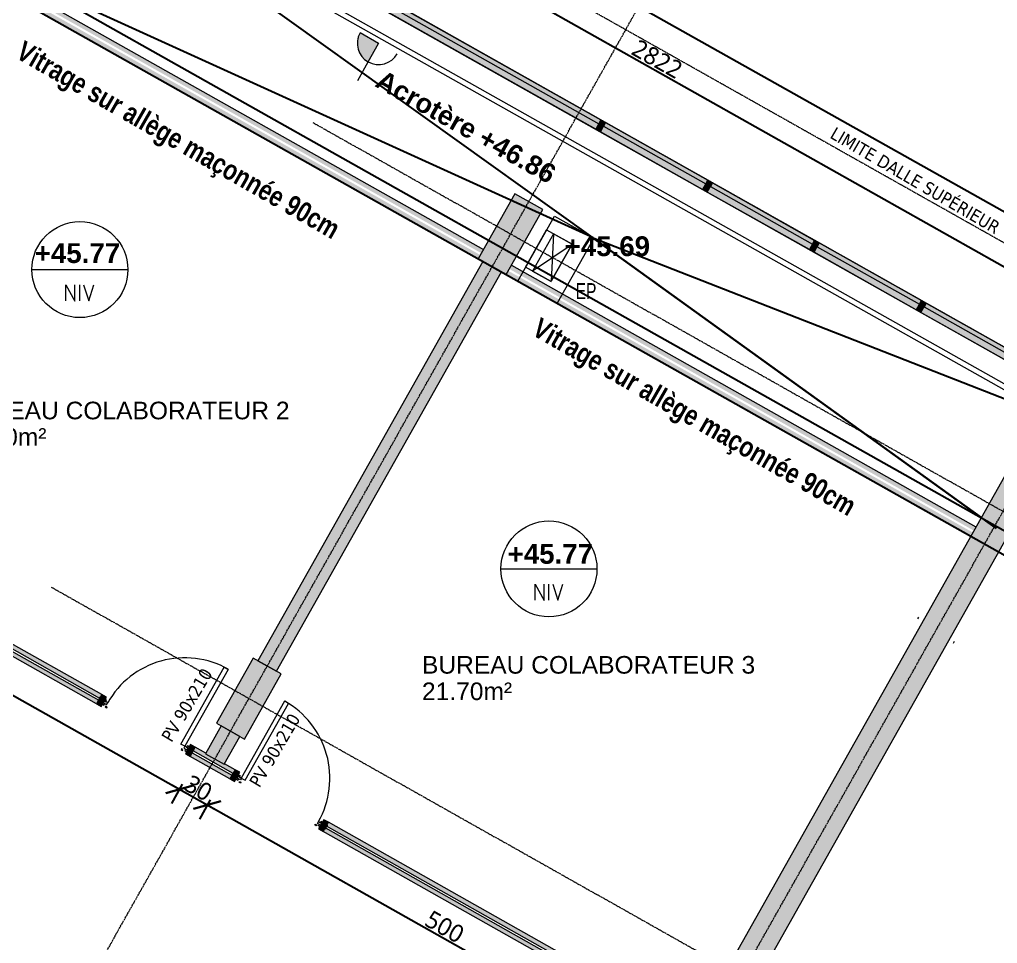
# Model space of a CAD drawing. Header units: millimetres. Extents: x 139864 to 546726, y 40253 to 3921401762.
# Drawn here: x 289900 to 299070, y 75192 to 83856 of the extents above; entities that cross this region are included whole.
import ezdxf

# ---------------------------------------------------------------- set-up
doc = ezdxf.new("R2010")
doc.units = ezdxf.units.MM
for name, pattern in [('Caché', [3, 2, -1]), ('Centre', [12.5, 2.5, -1.875, 6.25, -1.875]), ('Démoli', [2.812, 1.875, -0.937]), ('Ligne de quadrillage', [22.225, 12.7, -3.175, 3.175, -3.175]), ('Tiret', [2.5, 1.25, -1.25]), ('Triple tiret', [21.25, 6.25, -1.875, 2.5, -1.875, 2.5, -1.875, 2.5, -1.875])]:
    doc.linetypes.add(name, pattern=pattern)
for name, color, linetype, lineweight in [('AS-20_AXES-ET-FILES', 12, 'Centre', 9), ('AS-22_MOYEN', 3, 'Continuous', 13), ('AS-23_FIN', 2, 'Continuous', 9), ('AS-24_TRES-FIN', 9, 'Continuous', 9), ('AS-25_PROJECTIONS', 12, 'Triple tiret', 9), ('AS-26_STRUCTURE-BETON', 6, 'Continuous', 13), ('AS-28_PORTES-FENETRES', 9, 'Continuous', 13), ('AS-29_DEMOLITION', 5, 'Démoli', 13), ('AS-30_COTE-1', 1, 'Continuous', 5), ('AS-31_TXT-1', 32, 'Continuous', 5), ('AS-50_HACHURES-01', 9, 'Continuous', 13)]:
    doc.layers.add(name, color=color, linetype=linetype, lineweight=lineweight)
doc.styles.add('Arial', font='arial.ttf', dxfattribs={"height": 165})
doc.styles.add('Arial_1', font='arial.ttf', dxfattribs={"width": 0.7, "height": 150})
doc.styles.add('Arial_B_1', font='arialbd.ttf', dxfattribs={"width": 0.8, "height": 187.5})
doc.styles.add('Arial_B_4', font='arialbd.ttf', dxfattribs={"height": 185.714286})
doc.styles.add('Arial_B_5', font='arialbd.ttf', dxfattribs={"height": 180})
doc.styles.add('Tahoma', font='tahoma.ttf', dxfattribs={"height": 120})
doc.styles.add('Trebuchet MS_2', font='trebuc.ttf', dxfattribs={"height": 165})
doc.dimstyles.new('Cotes_linéaires', dxfattribs={"dimscale": 304.8, "dimtxt": 170.1069, "dimasz": 0.615157, "dimexe": 0.492126, "dimexo": 0.0625, "dimgap": 0.049213, "dimtad": 1, "dimdec": 0, "dimlfac": 0.1, "dimzin": 0, "dimdsep": 46, "dimtxsty": 'Trebuchet MS_2', "dimblk1": 'OBLIQUE', "dimblk2": 'OBLIQUE', "dimsah": 1, "dimcen": 0.09, "dimdle": 0.246063, "dimazin": 0, "dimtfac": 1, "dimtdec": 4, "dimtix": 1, "dimtmove": 0, "dimatfit": 3, "dimfxl": 0, "dimtvp": 1, "dimtolj": 1, "dimtzin": 0, "dimarcsym": 0})

# ---------------------------------------------------------------- blocks, each defined once
blk = doc.blocks.new('Meneau rectangulaire - 100 x 25mm-10190632-12_ Niveau 12 -  BAT BUREAUX')
at = {"layer": 'AS-23_FIN'}
blk.add_hatch(color=256, dxfattribs=at).paths.add_polyline_path([(-25, -50), (-25, 50), (25, 50), (25, -50)], flags=0)
for p, q in [((-25, -50), (-25, 50)), ((-25, 50), (25, 50)), ((25, 50), (25, -50)), ((25, -50), (-25, -50))]:
    blk.add_line(p, q, dxfattribs=at)
blk = doc.blocks.new('Meneau rectangulaire - 100 x 25mm-2888419-12_ Niveau 12 -  BAT BUREAUX')
at = {"layer": 'AS-23_FIN'}
blk.add_hatch(color=256, dxfattribs=at).paths.add_polyline_path([(559337.2, 77747.1), (559386.3, 77834.2), (558427.9, 78374.1), (558378.8, 78287)], flags=0)
for p, q in [((558378.8, 78287), (558427.9, 78374.1)), ((558427.9, 78374.1), (559386.3, 77834.2)), ((559337.2, 77747.1), (558378.8, 78287)), ((559386.3, 77834.2), (559337.2, 77747.1))]:
    blk.add_line(p, q, dxfattribs=at)
blk = doc.blocks.new('Meneau rectangulaire - 100 x 25mm-3334709-12_ Niveau 12 -  BAT BUREAUX')
at = {"layer": 'AS-23_FIN'}
blk.add_hatch(color=256, dxfattribs=at).paths.add_polyline_path([(558335.3, 78311.6), (558384.3, 78398.7), (556424, 79503), (556374.9, 79415.9), (557644.6, 78700.6)], flags=0)
for p, q in [((556374.9, 79415.9), (556424, 79503)), ((558335.3, 78311.6), (556374.9, 79415.9)), ((556424, 79503), (558384.3, 78398.7)), ((558384.3, 78398.7), (558335.3, 78311.6))]:
    blk.add_line(p, q, dxfattribs=at)
blk = doc.blocks.new('Modèles génériques 66 - Modèles génériques 66-3345534-12_ Niveau 12 -  BAT BUREAUX')
at = {"layer": 'AS-24_TRES-FIN'}
for p, q in [((550368.8, 82914.3), (548409.3, 84018.2)), ((548389.6, 83983.3), (550349.1, 82879.4)), ((550349.1, 82879.4), (550368.8, 82914.3)), ((551414.3, 82325.3), (551394.6, 82290.4)), ((551394.6, 82290.4), (552353, 81750.5)), ((552372.7, 81785.4), (551414.3, 82325.3)), ((552353, 81750.5), (552372.7, 81785.4)), ((553418.2, 81196.4), (553398.5, 81161.5)), ((553398.5, 81161.5), (554356.9, 80621.6)), ((554376.6, 80656.5), (553418.2, 81196.4))]:
    blk.add_line(p, q, dxfattribs=at)
blk = doc.blocks.new('Modèles génériques 68 - Modèles génériques 68-3350036-12_ Niveau 12 -  BAT BUREAUX')
at = {"layer": 'AS-24_TRES-FIN'}
for points in [[(551351.1, 82315), (551370.7, 82349.8), (550412.3, 82889.7), (550392.7, 82854.9)], [(553355, 81186.1), (553374.6, 81220.9), (552416.2, 81760.8), (552396.6, 81726), (552603.1, 81609.7)]]:
    blk.add_hatch(color=256, dxfattribs=at).paths.add_polyline_path(points, flags=0)
for p, q in [((550412.3, 82889.7), (550392.7, 82854.9)), ((550392.7, 82854.9), (551351.1, 82315)), ((551370.7, 82349.8), (550412.3, 82889.7)), ((551351.1, 82315), (551370.7, 82349.8)), ((552416.2, 81760.8), (552396.6, 81726)), ((552396.6, 81726), (553355, 81186.1)), ((553374.6, 81220.9), (552416.2, 81760.8)), ((553355, 81186.1), (553374.6, 81220.9))]:
    blk.add_line(p, q, dxfattribs=at)
blk = doc.blocks.new('Meneau rectangulaire - 100 x 25mm-4341741-12_ Niveau 12 -  BAT BUREAUX')
at = {"layer": 'AS-23_FIN'}
blk.add_hatch(color=256, dxfattribs=at).paths.add_polyline_path([(25, 50), (25, -50), (-25, -50), (-25, 50)], flags=0)
at = {"layer": 'AS-22_MOYEN'}
for p, q in [((-25, 50), (25, 50)), ((-25, -50), (-25, 50)), ((25, 50), (25, -50)), ((25, -50), (-25, -50))]:
    blk.add_line(p, q, dxfattribs=at)
blk = doc.blocks.new('Meneau rectangulaire - 100 x 25mm-10183628-12_ Niveau 12 -  BAT BUREAUX')
at = {"layer": 'AS-23_FIN'}
h = blk.add_hatch(color=256, dxfattribs=at)
h.paths.add_polyline_path([(551145.3, 74336.2), (551165, 74371), (547788.5, 76273.1), (547783.6, 76264.4), (547778.9, 76266.3), (547764.5, 76240.7), (551083.5, 74371)], flags=0)
h.paths.add_polyline_path([(551174.8, 74388.4), (551194.4, 74423.3), (547813.6, 76327.9), (547799.2, 76302.3), (547803.2, 76299.3), (547798.3, 76290.6), (551145.3, 74405)], flags=0)
for p, q in [((551194.4, 74423.3), (547813.6, 76327.9)), ((551145.3, 74336.2), (547764.5, 76240.7))]:
    blk.add_line(p, q, dxfattribs=at)
blk = doc.blocks.new('Sau_Porte_Modele_Standard - 90x210-10183274-12_ Niveau 12 -  BAT BUREAUX')
at = {"layer": 'AS-23_FIN', "lineweight": 13}
for p, q in [((-455, 25), (-435, 25)), ((-435, 10), (-450, 10)), ((-435, 25), (-435, 10)), ((435, 25), (450, 25)), ((435, 10), (435, 25)), ((450, 10), (435, 10)), ((500, 20.7), (505, 20)), ((505, 20), (505, 10)), ((-435, -25), (-455, -25)), ((-450, -10), (-435, -10)), ((-435, -10), (-435, -25)), ((-415, -35), (-415, -25)), ((-415, -25), (-400, -25)), ((-400, -35), (-415, -35)), ((-400, -25), (-400, -35)), ((400, -35), (400, -25)), ((400, -25), (415, -25)), ((415, -35), (400, -35)), ((415, -25), (415, -35)), ((435, -10), (450, -10)), ((435, -25), (435, -10)), ((450, -25), (435, -25)), ((505, -20), (500, -20.6)), ((505, -10), (505, -20))]:
    blk.add_line(p, q, dxfattribs=at)
at = {"layer": 'AS-25_PROJECTIONS', "linetype": 'Tiret'}
for p, q in [((-416, 10.4), (-415, 10.4)), ((-415, 10.4), (-415, 10)), ((-415, 10), (-414, 10)), ((-414, 10), (-414, 10.3))]:
    blk.add_line(p, q, dxfattribs=at)
blk.add_arc((-415, 10), 1.04, 0, 90, dxfattribs=at)
at = {"layer": 'AS-28_PORTES-FENETRES'}
for p, q in [((-377.7, 838.2), (-416, 838.2)), ((-416, 838.2), (-416, 10.4)), ((-374, 10.4), (-374, 838.2)), ((-450, 10), (-415, 10)), ((-416, 10.4), (-374, 10.4)), ((-415, 10), (-415, -10)), ((415, 10), (450, 10)), ((415, -10), (415, 10)), ((-415, -10), (-450, -10)), ((450, -10), (415, -10))]:
    blk.add_line(p, q, dxfattribs=at)
blk.add_arc((-414, 10), 829, 360, 90.07185, dxfattribs=at)
blk = doc.blocks.new('Meneau rectangulaire - 100 x 25mm-10183728-12_ Niveau 12 -  BAT BUREAUX')
at = {"layer": 'AS-23_FIN'}
h = blk.add_hatch(color=256, dxfattribs=at)
h.paths.add_polyline_path([(546888.9, 76734), (546908.5, 76768.9), (546534.5, 76979.6), (546514.9, 76944.7), (546827.1, 76768.9)], flags=0)
h.paths.add_polyline_path([(546918.4, 76786.3), (546938, 76821.1), (546838.1, 76877.4), (546835.5, 76872.7), (546661.2, 76970.8), (546663.9, 76975.6), (546563.7, 77031.3), (546544.4, 76997), (546902.9, 76795)], flags=0)
for p, q in [((546663.9, 76975.6), (546564, 77031.8)), ((546888.9, 76734), (546514.9, 76944.7)), ((546938, 76821.1), (546838.1, 76877.4))]:
    blk.add_line(p, q, dxfattribs=at)
blk = doc.blocks.new('Sau_Porte_Modele_Standard - 90x210-10183762-12_ Niveau 12 -  BAT BUREAUX')
at = {"layer": 'AS-23_FIN', "lineweight": 13}
for p, q in [((-435, 25), (-455, 25)), ((-450, 10), (-435, 10)), ((-435, 10), (-435, 25)), ((-400, 35), (-415, 35)), ((-415, 35), (-415, 25)), ((-415, 25), (-400, 25)), ((-400, 25), (-400, 35)), ((415, 35), (400, 35)), ((400, 35), (400, 25)), ((400, 25), (415, 25)), ((415, 25), (415, 35)), ((450, 25), (435, 25)), ((435, 25), (435, 10)), ((435, 10), (450, 10)), ((505, 20), (500, 20.6)), ((505, 10), (505, 20)), ((-455, -25), (-435, -25)), ((-435, -10), (-450, -10)), ((-435, -25), (-435, -10)), ((450, -10), (435, -10)), ((435, -10), (435, -25)), ((435, -25), (450, -25)), ((500, -20.7), (505, -20)), ((505, -20), (505, -10))]:
    blk.add_line(p, q, dxfattribs=at)
at = {"layer": 'AS-25_PROJECTIONS', "linetype": 'Tiret'}
for p, q in [((-416, -10.4), (-415, -10.4)), ((-415, -10.4), (-415, -10)), ((-415, -10), (-414, -10)), ((-414, -10), (-414, -10.3))]:
    blk.add_line(p, q, dxfattribs=at)
blk.add_arc((-415, -10), 1.04, 270, 0, dxfattribs=at)
at = {"layer": 'AS-28_PORTES-FENETRES'}
for p, q in [((-415, 10), (-450, 10)), ((-415, -10), (-415, 10)), ((450, 10), (415, 10)), ((415, 10), (415, -10)), ((-450, -10), (-415, -10)), ((-416, -838.2), (-416, -10.4)), ((-416, -10.4), (-374, -10.4)), ((-374, -10.4), (-374, -838.2)), ((415, -10), (450, -10)), ((-377.7, -838.2), (-416, -838.2))]:
    blk.add_line(p, q, dxfattribs=at)
blk.add_arc((-414, -10), 829, 269.92815, 0, dxfattribs=at)
blk = doc.blocks.new('Meneau rectangulaire - 100 x 25mm-10183970-12_ Niveau 12 -  BAT BUREAUX')
at = {"layer": 'AS-23_FIN'}
h = blk.add_hatch(color=256, dxfattribs=at)
h.paths.add_polyline_path([(545639.3, 77438), (545653.7, 77463.6), (545649.7, 77466.6), (545654.6, 77475.3), (542334.4, 79345.7), (542314.8, 79310.8), (545577.4, 77472.8)], flags=0)
h.paths.add_polyline_path([(545664.4, 77492.7), (545669.3, 77501.4), (545674, 77499.5), (545688.4, 77525.1), (542363.9, 79398), (542344.3, 79363.1), (545648.9, 77501.4)], flags=0)
for p, q in [((545688.4, 77525.1), (542363.9, 79398)), ((545639.3, 77438), (542314.8, 79310.8))]:
    blk.add_line(p, q, dxfattribs=at)
blk = doc.blocks.new('Type de traverse haute - Traverse haute_Interne_-10193817-12_ Niveau 12 -  BAT BUREAUX')
at = {"layer": 'AS-24_TRES-FIN'}
for p, q in [((538592.7, 89204.1), (562500.5, 75735.5)), ((538640.7, 89121.9), (562449.9, 75708.9))]:
    blk.add_line(p, q, dxfattribs=at)
blk = doc.blocks.new('_Oblique')
at = {"color": 0, "linetype": 'ByBlock', "lineweight": -2}
blk.add_line((-0.5, -0.5), (0.5, 0.5), dxfattribs=at)
blk = doc.blocks.new('DIMBLOCK21-12_ Niveau 12 -  BAT BUREAUX')
at = {"layer": 'AS-30_COTE-1', "color": 0, "lineweight": -2, "transparency": 16777216}
for p, q in [((283511.6, 90276.2), (283612.6, 90455.6)), ((283473.7, 90361.7), (308188.4, 76438.6)), ((308095.6, 76426.7), (308196.7, 76606.1))]:
    blk.add_line(p, q, dxfattribs=at)
at = {"layer": 'Defpoints', "color": 0, "transparency": 16777216}
for p in [(283502.2, 90259.6), (308086.3, 76410.1), (308123.1, 76475.4)]:
    blk.add_point(p, dxfattribs=at)
at = {"layer": 'AS-30_COTE-1', "color": 0, "lineweight": -2, "transparency": 16777216, "xscale": 187.5, "yscale": 187.5, "zscale": 187.5}
for p, rotation in [((283539, 90324.9), 150.6051502308963), ((308123.1, 76475.4), 330.6051502308963)]:
    blk.add_blockref('_Oblique', p, dxfattribs=dict(at, rotation=rotation))
at = {"layer": 'AS-30_COTE-1', "color": 0, "transparency": 16777216, "insert": (295879.6, 83486.4), "char_height": 165, "width": 581.247, "attachment_point": 5, "rotation": 330.60515, "style": 'Trebuchet MS_2'}
blk.add_mtext('\\A1;2822', dxfattribs=at)
blk = doc.blocks.new('DIMBLOCK23-12_ Niveau 12 -  BAT BUREAUX')
at = {"layer": 'AS-30_COTE-1', "color": 0, "lineweight": -2, "transparency": 16777216}
for p, q in [((268217, 99362.7), (268317.9, 99542.3)), ((268179.1, 99448.3), (308413.3, 76840.3)), ((308320.5, 76828.2), (308421.4, 77007.8))]:
    blk.add_line(p, q, dxfattribs=at)
at = {"layer": 'Defpoints', "color": 0, "transparency": 16777216}
for p in [(268207.7, 99346.1), (308347.9, 76877), (308311.2, 76811.6)]:
    blk.add_point(p, dxfattribs=at)
at = {"layer": 'AS-30_COTE-1', "color": 0, "lineweight": -2, "transparency": 16777216, "xscale": 187.5, "yscale": 187.5, "zscale": 187.5}
for p, rotation in [((268244.5, 99411.5), 150.6679493154123), ((308347.9, 76877), 330.6679493154123)]:
    blk.add_blockref('_Oblique', p, dxfattribs=dict(at, rotation=rotation))
at = {"layer": 'AS-30_COTE-1', "color": 0, "transparency": 16777216, "insert": (288344.8, 88230.8), "char_height": 165, "width": 581.247, "attachment_point": 5, "rotation": 330.66795, "style": 'Trebuchet MS_2'}
blk.add_mtext('\\A1;4600', dxfattribs=at)
blk = doc.blocks.new('DIMBLOCK84-12_ Niveau 12 -  BAT BUREAUX')
at = {"layer": 'AS-30_COTE-1', "color": 0, "lineweight": -2, "transparency": 16777216}
for p, q in [((291687.3, 76537.7), (291586.2, 76358.3)), ((296081.5, 73998.1), (291594.5, 76525.8)), ((296043.6, 74083.6), (295942.5, 73904.2))]:
    blk.add_line(p, q, dxfattribs=at)
at = {"layer": 'Defpoints', "color": 0, "transparency": 16777216}
for p in [(291659.9, 76489), (291696.7, 76554.3), (296053, 74100.2)]:
    blk.add_point(p, dxfattribs=at)
at = {"layer": 'AS-30_COTE-1', "color": 0, "lineweight": -2, "transparency": 16777216, "xscale": 187.5, "yscale": 187.5, "zscale": 187.5}
for p, rotation in [((291659.9, 76489), 150.6051502308952), ((296016.1, 74034.9), 330.6051502308952)]:
    blk.add_blockref('_Oblique', p, dxfattribs=dict(at, rotation=rotation))
at = {"layer": 'AS-30_COTE-1', "color": 0, "transparency": 16777216, "insert": (293886.6, 75348.1), "char_height": 165, "width": 435.935, "attachment_point": 5, "rotation": 330.60515, "style": 'Trebuchet MS_2'}
blk.add_mtext('\\A1;500', dxfattribs=at)
blk = doc.blocks.new('DIMBLOCK85-12_ Niveau 12 -  BAT BUREAUX')
at = {"layer": 'AS-30_COTE-1', "color": 0, "lineweight": -2, "transparency": 16777216}
for p, q in [((291425.9, 76685), (291324.9, 76505.6)), ((291725.2, 76452.2), (291333.1, 76673.1)), ((291687.3, 76537.7), (291586.2, 76358.3))]:
    blk.add_line(p, q, dxfattribs=at)
at = {"layer": 'Defpoints', "color": 0, "transparency": 16777216}
for p in [(291435.3, 76701.6), (291398.5, 76636.2), (291696.7, 76554.3)]:
    blk.add_point(p, dxfattribs=at)
at = {"layer": 'AS-30_COTE-1', "color": 0, "lineweight": -2, "transparency": 16777216, "xscale": 187.5, "yscale": 187.5, "zscale": 187.5}
for p, rotation in [((291398.5, 76636.2), 150.6051502308947), ((291659.9, 76489), 330.6051502308947)]:
    blk.add_blockref('_Oblique', p, dxfattribs=dict(at, rotation=rotation))
at = {"layer": 'AS-30_COTE-1', "color": 0, "transparency": 16777216, "insert": (291577.7, 76648.8), "char_height": 165, "width": 290.623, "attachment_point": 5, "rotation": 330.60515, "style": 'Trebuchet MS_2'}
blk.add_mtext('\\A1;30', dxfattribs=at)
blk = doc.blocks.new('DIMBLOCK86-12_ Niveau 12 -  BAT BUREAUX')
at = {"layer": 'AS-30_COTE-1', "color": 0, "lineweight": -2, "transparency": 16777216}
for p, q in [((287069.6, 79139.1), (286968.6, 78959.7)), ((291463.8, 76599.4), (286976.8, 79127.2)), ((291425.9, 76685), (291324.9, 76505.6))]:
    blk.add_line(p, q, dxfattribs=at)
at = {"layer": 'Defpoints', "color": 0, "transparency": 16777216}
for p in [(287079, 79155.7), (287042.2, 79090.4), (291435.3, 76701.6)]:
    blk.add_point(p, dxfattribs=at)
at = {"layer": 'AS-30_COTE-1', "color": 0, "lineweight": -2, "transparency": 16777216, "xscale": 187.5, "yscale": 187.5, "zscale": 187.5}
for p, rotation in [((287042.2, 79090.4), 150.6051502308952), ((291398.5, 76636.2), 330.6051502308952)]:
    blk.add_blockref('_Oblique', p, dxfattribs=dict(at, rotation=rotation))
at = {"layer": 'AS-30_COTE-1', "color": 0, "transparency": 16777216, "insert": (289268.9, 77949.5), "char_height": 165, "width": 435.935, "attachment_point": 5, "rotation": 330.60515, "style": 'Trebuchet MS_2'}
blk.add_mtext('\\A1;500', dxfattribs=at)
blk = doc.blocks.new('Cotes d_élévation - cote elevation NIV-3547710-12_ Niveau 12 -  BAT BUREAUX')
at = {"layer": 'AS-30_COTE-1'}
for p, q in [((-6, 0), (6, 0)), ((-1.74, -1.9), (-0.62, -3.94)), ((-1.74, -3.9), (-1.74, -1.9)), ((-0.62, -3.94), (-0.62, -1.9)), ((0, -3.9), (0, -1.9)), ((0.47, -1.9), (1.12, -3.9)), ((1.12, -3.9), (1.73, -1.9))]:
    blk.add_line(p, q, dxfattribs=at)
blk.add_circle((0, 0), 6, dxfattribs=at)

msp = doc.modelspace()

# ---------------------------------------------------------------- hatches: boundary and pattern name
h = msp.add_hatch()
h.set_pattern_fill('ANGLE', color=256)
h.set_pattern_definition([(0, (-255016.8414, 0), (0, 6.985), [5.08, -1.905]), (90, (-255016.8414, 0), (-6.985, 4e-16), [5.08, -1.905])])
h.paths.add_polyline_path([(294419.549, 81489.56106), (294332.4232, 81538.64361), (292222.31502, 77793.01766), (292309.44081, 77743.93512)])
h.paths.add_polyline_path([(294332.4232, 81538.64361), (294245.29741, 81587.72615), (292135.18923, 77842.10021), (292222.31502, 77793.01766)])
h.paths.add_polyline_path([(289801.88195, 84090.93589), (289714.75615, 84140.01843), (287604.64797, 80394.39249), (287691.77376, 80345.30995)])
h.paths.add_polyline_path([(289714.75615, 84140.01843), (289627.63036, 84189.10098), (287517.52218, 80443.47504), (287604.64797, 80394.39249)])
at = {"layer": 'AS-23_FIN'}
h = msp.add_hatch(color=256, dxfattribs=at)
h.paths.add_polyline_path([(289584.06746, 84213.64225), (289603.70048, 84248.49257), (285290.97371, 86678.07849), (285271.34069, 86643.22818)])
h.paths.add_polyline_path([(289613.51699, 84265.91773), (289633.15001, 84300.76804), (285320.42323, 86730.35397), (285300.79022, 86695.50365)])
h.paths.add_polyline_path([(294201.73452, 81612.26742), (294221.36753, 81647.11774), (289865.07786, 84101.24494), (289845.44484, 84066.39462)])
h.paths.add_polyline_path([(294231.18404, 81664.5429), (294250.81706, 81699.39321), (289894.52739, 84153.52041), (289874.89437, 84118.67009)])
h.paths.add_polyline_path([(298848.85109, 79063.16807), (298868.48411, 79098.01838), (294512.19444, 81552.14558), (294492.56142, 81517.29527)])
h.paths.add_polyline_path([(298819.40157, 79010.89259), (298839.03458, 79045.74291), (294482.74491, 81499.87011), (294463.1119, 81465.01979)])
at = {"layer": 'AS-24_TRES-FIN'}
for color, points in [(7, [(293168.79787, 83458.50242), (293266.9669, 83632.76101), (293092.72231, 83730.92215), (293075.24733, 83689.68686), (293067.38568, 83645.59697), (293069.53156, 83600.8631), (293081.57736, 83557.72817), (293102.91913, 83518.35492), (293132.48679, 83484.71749)]), (256, [(294463.1119, 81465.01979), (294806.6897, 82074.90034), (294545.31232, 82222.14797), (294201.73452, 81612.26742)]), (256, [(296626.65175, 74507.35529), (299424.35675, 79473.52551), (299162.97937, 79620.77315), (296365.27437, 74654.60292), (296577.90993, 74534.81412)]), (256, [(292009.12158, 77108.97309), (292352.69939, 77718.85365), (292091.32201, 77866.10128), (291747.7442, 77256.22073)])]:
    msp.add_hatch(color=color, dxfattribs=at).paths.add_polyline_path(points, flags=0)
at = {"layer": 'AS-50_HACHURES-01'}
for points in [[(292309.44081, 77743.93512), (293924.25651, 80610.37372), (293750.00492, 80708.53881), (292135.18923, 77842.10021)], [(291818.61537, 76872.67719), (291965.86301, 77134.05457), (291791.61142, 77232.21965), (291644.36379, 76970.84227)]]:
    msp.add_hatch(color=256, dxfattribs=at).paths.add_polyline_path(points, flags=0)

# ---------------------------------------------------------------- linework, layer by layer
for p, q in [((284146.20135, 87506.63152), (305745.91886, 75338.37407)), ((284048.03626, 87332.37993), (305535.17536, 75227.54383)), ((284146.20135, 87277.07837), (298819.40157, 79010.89259)), ((290377.82726, 85317.02744), (295253.44035, 81823.2222)), ((289943.60993, 84240.64621), (295253.44035, 81823.2222)), ((298930.79938, 79175.61695), (295253.44035, 81823.2222)), ((295253.44035, 81823.2222), (298917.56665, 79185.14418)), ((295253.44035, 81823.2222), (299059.26652, 79083.12387)), ((295285.88157, 81804.94635), (299613.16136, 80114.27778))]:
    msp.add_line(p, q)
at = {"layer": 'AS-20_AXES-ET-FILES', "linetype": 'Ligne de quadrillage', "lineweight": 5}
for p, q in [((282917.17833, 61275.58903), (298773.41536, 89421.79175)), ((287534.84538, 58674.2142), (303391.08241, 86820.41692)), ((292651.19089, 82890.06024), (312653.90423, 71621.47928)), ((290197.06369, 78533.77057), (310199.77703, 67265.18961))]:
    msp.add_line(p, q, dxfattribs=at)
at = {"layer": 'AS-22_MOYEN'}
for p, q in [((293266.9669, 83632.76101), (293092.72231, 83730.92215)), ((293168.79787, 83458.50242), (293266.9669, 83632.76101))]:
    msp.add_line(p, q, dxfattribs=at)
msp.add_arc((293266.9809, 83632.75312), 200.00803, 150.605150231, 240.600548027, dxfattribs=at)
at = {"layer": 'AS-23_FIN'}
for p, q in [((285320.42323, 86730.35397), (294250.81706, 81699.39321)), ((285271.34069, 86643.22818), (298819.40157, 79010.89259)), ((294512.19444, 81552.14558), (298868.48411, 79098.01838))]:
    msp.add_line(p, q, dxfattribs=at)
at = {"layer": 'AS-24_TRES-FIN'}
for p, q in [((307799.85411, 75901.70544), (283350.3518, 89675.39662)), ((293266.9669, 83632.76101), (293267.72881, 83634.11347)), ((293071.39864, 83285.6103), (293168.79787, 83458.50242)), ((294572.01914, 81403.66661), (294915.59694, 82013.54716)), ((294915.59694, 82013.54716), (295285.88157, 81804.94635)), ((294645.64295, 81534.3553), (294841.97313, 81882.85847)), ((294907.31747, 81846.04656), (294710.9873, 81497.54339)), ((294841.97313, 81882.85847), (295080.59287, 81748.43142)), ((294908.29366, 81845.49663), (294886.33876, 81401.33068)), ((295080.59287, 81748.43142), (294908.29366, 81845.49663)), ((295285.88157, 81804.94635), (294942.30376, 81195.0658)), ((294710.01111, 81498.09333), (295082.66894, 81749.83386)), ((295082.66894, 81749.83386), (294886.33876, 81401.33068)), ((294886.33876, 81401.33068), (295082.66894, 81749.83386)), ((294885.23889, 81399.3783), (294645.64295, 81534.3553)), ((294710.9873, 81497.54339), (294885.23889, 81399.3783)), ((294942.30376, 81195.0658), (294572.01914, 81403.66661))]:
    msp.add_line(p, q, dxfattribs=at)
at = {"layer": 'AS-24_TRES-FIN', "lineweight": 13}
for p, q in [((283575.81053, 89433.60728), (307694.45047, 75846.30829)), ((298348.84473, 78175.61319), (298347.40591, 78176.42375))]:
    msp.add_line(p, q, dxfattribs=at)
at = {"layer": 'AS-24_TRES-FIN'}
for start, end in [(150.605150231, 151.054976837), (180.094699863, 181.520528648), (165.333718027, 166.593531981), (195.245826878, 195.96425442), (240.605150231, 330.605150231)]:
    msp.add_arc((293267.72881, 83634.11347), 200, start, end, dxfattribs=at)
at = {"layer": 'AS-25_PROJECTIONS', "linetype": 'Caché'}
msp.add_line((307899.32257, 76822.64021), (276435.81053, 94547.69214), dxfattribs=at)
at = {"layer": 'AS-26_STRUCTURE-BETON', "lineweight": 9}
for p, q in [((294545.31232, 82222.14797), (294201.73452, 81612.26742)), ((294806.6897, 82074.90034), (294545.31232, 82222.14797)), ((294463.1119, 81465.01979), (294806.6897, 82074.90034)), ((294201.73452, 81612.26742), (294463.1119, 81465.01979)), ((299162.97937, 79620.77315), (296365.27437, 74654.60292)), ((296626.65175, 74507.35529), (299424.35675, 79473.52551)), ((292091.32201, 77866.10128), (291747.7442, 77256.22073)), ((292352.69939, 77718.85365), (292091.32201, 77866.10128)), ((292009.12158, 77108.97309), (292352.69939, 77718.85365)), ((291747.7442, 77256.22073), (292009.12158, 77108.97309))]:
    msp.add_line(p, q, dxfattribs=at)
at = {"layer": 'AS-26_STRUCTURE-BETON'}
for p, q in [((294245.29741, 81587.72615), (292135.18923, 77842.10021)), ((292309.44081, 77743.93512), (294419.549, 81489.56106)), ((287317.6011, 79345.70014), (290642.08959, 77472.84084)), ((290651.9061, 77490.266), (287327.4176, 79363.1253)), ((298323.37788, 78235.64111), (298333.19439, 78253.06627)), ((298664.11689, 78022.16429), (298654.30038, 78004.73913)), ((292135.18923, 77842.10021), (292309.44081, 77743.93512)), ((290642.08959, 77472.84084), (290651.9061, 77490.266)), ((291791.61142, 77232.21965), (291644.36379, 76970.84227)), ((291965.86301, 77134.05457), (291791.61142, 77232.21965)), ((291818.61537, 76872.67719), (291965.86301, 77134.05457)), ((291479.60113, 77023.98183), (291469.78462, 77006.55668)), ((291469.78462, 77006.55668), (291474.14091, 77004.10255)), ((291474.14091, 77004.10255), (291483.95742, 77021.52771)), ((291483.95742, 77021.52771), (291479.60113, 77023.98183)), ((291527.52032, 76996.98644), (291517.70381, 76979.56128)), ((291517.70381, 76979.56128), (291891.70525, 76768.86659)), ((291901.52176, 76786.29175), (291527.52032, 76996.98644)), ((291644.36379, 76970.84227), (291818.61537, 76872.67719)), ((291891.70525, 76768.86659), (291901.52176, 76786.29175)), ((291945.08466, 76761.75047), (291935.26815, 76744.32531)), ((291939.62444, 76741.87119), (291949.44094, 76759.29635)), ((291949.44094, 76759.29635), (291945.08466, 76761.75047)), ((291935.26815, 76744.32531), (291939.62444, 76741.87119)), ((292777.13598, 76293.01218), (292767.31947, 76275.58702)), ((292767.31947, 76275.58702), (296148.11999, 74371.00419)), ((296157.9365, 74388.42935), (292777.13598, 76293.01218))]:
    msp.add_line(p, q, dxfattribs=at)
at = {"layer": 'AS-29_DEMOLITION'}
msp.add_line((307799.85411, 75901.70544), (283350.3518, 89675.39662), dxfattribs=at)

# ---------------------------------------------------------------- block references
at = {"layer": 'AS-23_FIN'}
for name, p in [('Meneau rectangulaire - 100 x 25mm-3334709-12_ Niveau 12 -  BAT BUREAUX', (-263032.41435, 4515.59404)), ('Meneau rectangulaire - 100 x 25mm-2888419-12_ Niveau 12 -  BAT BUREAUX', (-263032.41435, 4515.59404)), ('Meneau rectangulaire - 100 x 25mm-2888419-12_ Niveau 12 -  BAT BUREAUX', (-262030.46773, 3951.14479)), ('Meneau rectangulaire - 100 x 25mm-2888419-12_ Niveau 12 -  BAT BUREAUX', (-261028.5211, 3386.69553)), ('Meneau rectangulaire - 100 x 25mm-2888419-12_ Niveau 12 -  BAT BUREAUX', (-260026.57448, 2822.24628)), ('Meneau rectangulaire - 100 x 25mm-10183970-12_ Niveau 12 -  BAT BUREAUX', (-255016.84136, 0)), ('Meneau rectangulaire - 100 x 25mm-10183728-12_ Niveau 12 -  BAT BUREAUX', (-255016.84136, 0)), ('Meneau rectangulaire - 100 x 25mm-10183628-12_ Niveau 12 -  BAT BUREAUX', (-255016.84136, 0))]:
    msp.add_blockref(name, p, dxfattribs=at)
at = {"layer": 'AS-23_FIN', "extrusion": (0, 0, -1)}
for name, p, rotation in [('Meneau rectangulaire - 100 x 25mm-10190632-12_ Niveau 12 -  BAT BUREAUX', (-295349.17002, 82858.44266), 29.39484976901575), ('Meneau rectangulaire - 100 x 25mm-10190632-12_ Niveau 12 -  BAT BUREAUX', (-296351.11664, 82293.9934), 29.39484976901575), ('Meneau rectangulaire - 100 x 25mm-10190632-12_ Niveau 12 -  BAT BUREAUX', (-297353.06327, 81729.54415), 29.39484976901575), ('Meneau rectangulaire - 100 x 25mm-10190632-12_ Niveau 12 -  BAT BUREAUX', (-298355.00989, 81165.09489), 29.39484976901575), ('Meneau rectangulaire - 100 x 25mm-4341741-12_ Niveau 12 -  BAT BUREAUX', (-290668.77929, 77469.28279), 209.3948497690158), ('Meneau rectangulaire - 100 x 25mm-4341741-12_ Niveau 12 -  BAT BUREAUX', (-291500.83062, 77000.54449), 209.3948497690158), ('Meneau rectangulaire - 100 x 25mm-4341741-12_ Niveau 12 -  BAT BUREAUX', (-291918.39495, 76765.30853), 209.3948497690158), ('Meneau rectangulaire - 100 x 25mm-4341741-12_ Niveau 12 -  BAT BUREAUX', (-292750.44628, 76296.57024), 209.3948497690158)]:
    msp.add_blockref(name, p, dxfattribs=dict(at, rotation=rotation))
at = {"layer": 'AS-24_TRES-FIN'}
for name in ['Modèles génériques 68 - Modèles génériques 68-3350036-12_ Niveau 12 -  BAT BUREAUX', 'Modèles génériques 66 - Modèles génériques 66-3345534-12_ Niveau 12 -  BAT BUREAUX', 'Type de traverse haute - Traverse haute_Interne_-10193817-12_ Niveau 12 -  BAT BUREAUX']:
    msp.add_blockref(name, (-255016.84136, 0), dxfattribs=at)
at = {"layer": 'AS-28_PORTES-FENETRES'}
for name, p, rotation in [('Sau_Porte_Modele_Standard - 90x210-10183762-12_ Niveau 12 -  BAT BUREAUX', (291082.62681, 77236.1407), 150.6051502309842), ('Sau_Porte_Modele_Standard - 90x210-10183274-12_ Niveau 12 -  BAT BUREAUX', (292336.59876, 76529.71232), 330.6051502309841)]:
    msp.add_blockref(name, p, dxfattribs=dict(at, rotation=rotation))
at = {"layer": 'AS-30_COTE-1', "xscale": 74.99999999999996, "yscale": 74.99999999999996, "zscale": 74.99999999999996}
for p in [(290465.3711, 81511.1104), (294864.44821, 78704.37331)]:
    msp.add_blockref('Cotes d_élévation - cote elevation NIV-3547710-12_ Niveau 12 -  BAT BUREAUX', p, dxfattribs=at)

# ---------------------------------------------------------------- texts
at = {"layer": 'AS-30_COTE-1', "char_height": 185.714286, "width": 929.9730077, "attachment_point": 1, "line_spacing_factor": 0.941778, "style": 'Arial_B_4'}
for s, insert in [('+45.69', (295011.28707, 81823.2222)), ('+45.77', (290042.15402, 81758.75034)), ('+45.77', (294476.95945, 78938.20038))]:
    msp.add_mtext(s, dxfattribs=dict(at, insert=insert))
at = {"layer": 'AS-31_TXT-1', "color": 7, "attachment_point": 1}
for s, insert, char_height, width, rotation, style in [('Vitrage sur allège maçonnée 90cm', (289946.71899, 83665.20079), 187.5, 4290.6315, 330.130888496, 'Arial_B_1'), ('Acrotère +46.86', (293312.0831, 83390.72603), 180, 2266.7714062, 330.605150231, 'Arial_B_5'), ('LIMITE DALLE SUPÉRIEUR', (297551.33624, 82854.83834), 120, 2483.2270312, 329.655589693, 'Tahoma'), ('Vitrage sur allège maçonnée 90cm', (294786.85587, 81067.88842), 187.5, 4290.6315, 330.130888496, 'Arial_B_1'), ('PV 90x210', (291222.2545, 77131.33705), 120, 980.0629687, 59.315884445, 'Tahoma'), ('PV 90x210', (292046.04229, 76706.40607), 120, 980.0629687, 59.315884445, 'Tahoma')]:
    msp.add_mtext(s, dxfattribs=dict(at, insert=insert, char_height=char_height, width=width, rotation=rotation, style=style))
at = {"layer": 'AS-31_TXT-1', "color": 154, "insert": (295113.66659, 81384.19282), "char_height": 150, "width": 244.1138438, "attachment_point": 1, "style": 'Arial_1'}
msp.add_mtext('EP', dxfattribs=at)
at = {"layer": 'AS-31_TXT-1', "color": 7, "char_height": 165, "attachment_point": 1, "style": 'Arial'}
for s, insert, width in [('BUREAU COLABORATEUR 2', (289306.63434, 80272.40358), 3655.695), ('21.70m²', (289306.63434, 80024.35671), 998.1009375), ('BUREAU COLABORATEUR 3', (293673.33951, 77887.12009), 3655.695), ('21.70m²', (293673.33951, 77639.07321), 998.1009375)]:
    msp.add_mtext(s, dxfattribs=dict(at, insert=insert, width=width))

# ---------------------------------------------------------------- dimensions: what is measured, and where the dimension line sits
at = {"layer": 'AS-30_COTE-1'}
for base, p1, p2, angle, override, picture, middle in [((308347.89176, 76877.01826), (268207.7127, 99346.14124), (308311.15149, 76811.6336), 330.667949315, {"dimpost": '<>', "dimfxl": 46000.976485}, 'DIMBLOCK23-12_ Niveau 12 -  BAT BUREAUX', (288344.77837, 88230.77355)), ((308123.06805, 76475.43835), (283502.21255, 90259.57936), (308086.25614, 76410.094), 330.605150231, {"dimpost": '<>', "dimfxl": 28216.722766}, 'DIMBLOCK21-12_ Niveau 12 -  BAT BUREAUX', (295879.61071, 83486.38716)), ((287042.1864, 79090.36656), (291435.28798, 76701.58371), (287078.99831, 79155.71091), 330.605150231, {"dimpost": '<>', "dimfxl": 5000}, 'DIMBLOCK86-12_ Niveau 12 -  BAT BUREAUX', (289268.89569, 77949.5091)), ((291398.47608, 76636.23937), (291696.66536, 76554.33608), (291435.28798, 76701.58371), 330.605150231, {"dimpost": '<>', "dimfxl": 300}, 'DIMBLOCK85-12_ Niveau 12 -  BAT BUREAUX', (291577.72922, 76648.82168)), ((291659.85346, 76488.99173), (296052.95503, 74100.20888), (291696.66536, 76554.33608), 330.605150231, {"dimpost": '<>', "dimfxl": 5000}, 'DIMBLOCK84-12_ Niveau 12 -  BAT BUREAUX', (293886.56274, 75348.13427))]:
    dim = msp.add_linear_dim(base=base, p1=p1, p2=p2, angle=angle, dimstyle='Cotes_linéaires', override=override, dxfattribs=at)
    dim.commit()
    dim.dimension.update_dxf_attribs({"geometry": picture, "text_midpoint": middle})

doc.saveas('drawing.dxf')
